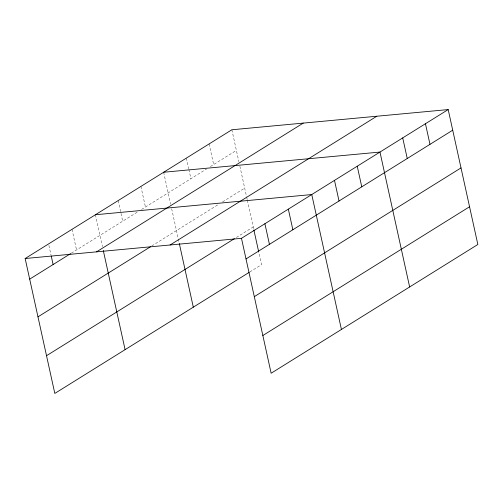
<?xml version="1.0" encoding="UTF-8"?>
<svg xmlns="http://www.w3.org/2000/svg" width="503" height="503" viewBox="0 0 503 503"><rect width="100%" height="100%" fill="white"/><g stroke="black" fill="none" stroke-linecap="round" stroke-linejoin="round"><path stroke-width="0.38" stroke-dasharray="2.52 1.89" d="M71.332 253.191L137.64 211.889M141.538 209.462L206.507 168.995M210.405 166.568L236.391 150.384M151.78 245.961L218.698 204.287M222.596 201.86L244.684 188.103M236.335 237.479L253.229 226.96M249.828 271.96L261.522 264.679L258.699 251.852M231.858 129.768L238.875 161.696M239.874 166.223L246.527 196.484M246.69 197.245L247.193 199.528M247.363 200.295L253.726 229.223M209.122 143.933L213.649 164.544M186.38 158.093L188.732 168.782M188.902 169.542L190.914 178.71M163.645 172.252L170.662 204.187M171.661 208.707L178.144 238.208M178.314 238.969L179.15 242.779M140.909 186.418L145.436 207.029M118.167 200.578L122.701 221.194M95.432 214.743L102.449 246.671M72.004 229.33L76.538 249.947M48.91 245.451L51.092 255.379"/><path stroke-width="0.75" d="M249.174 272.368L54.814 393.428L25.15 258.517L231.858 129.768L448.186 109.572L477.85 244.483L271.142 373.232L241.478 238.321L448.186 109.572M29.683 279.127L70.678 253.594M96.538 251.852L303.246 123.103M37.977 316.846L150.485 246.772M170.089 244.986L376.797 116.237M46.521 355.709L234.385 238.692M246.011 258.932L452.719 130.189M254.304 296.651L461.012 167.908M262.849 335.514L469.557 206.764M163.645 172.252L379.972 152.063L409.637 286.968M95.432 214.743L311.759 194.548L341.424 329.459M25.15 258.517L241.478 238.321M425.45 123.738L429.983 144.348M402.714 137.897L407.248 158.514M357.237 166.223L361.77 186.833M334.501 180.382L339.028 200.999M288.332 209.141L292.865 229.752M264.905 223.728L269.438 244.345M253.889 229.978L258.699 251.852M179.32 243.54L193.303 307.163M103.278 250.444L125.09 349.654M51.262 256.14L53.111 264.54"/></g></svg>
